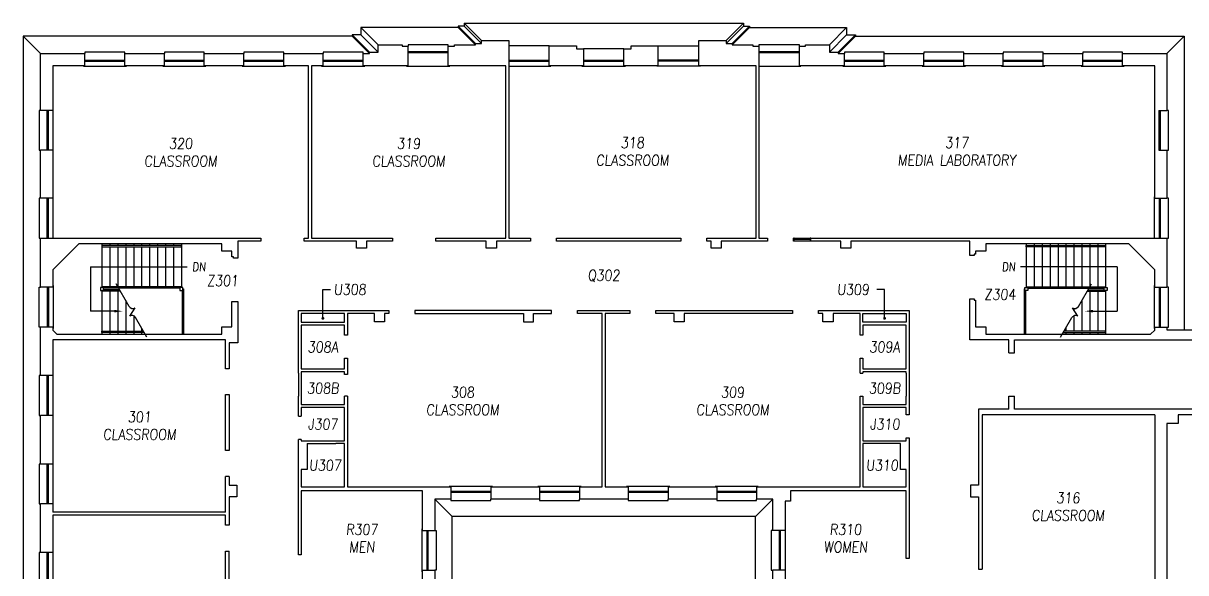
# Model space of a CAD drawing. Extents: x 1017 to 4085, y 665 to 3373.
# Drawn here: x 1017 to 2627, y 2611 to 3373 of the extents above; entities that cross this region are included whole.
import ezdxf
from ezdxf.enums import TextEntityAlignment as Align

# ---------------------------------------------------------------- set-up
doc = ezdxf.new("R2010")
doc.units = 0
doc.header["$MEASUREMENT"] = 0
for name, color, linetype in [('A-BELOW', 111, 'CONTINUOUS'), ('A-FS-ID', 6, 'CONTINUOUS'), ('A-FS-NM', 6, 'CONTINUOUS'), ('A-GLAZ', 191, 'CONTINUOUS'), ('A-STRS', 4, 'CONTINUOUS'), ('A-WL-EX', 171, 'CONTINUOUS')]:
    doc.layers.add(name, color=color, linetype=linetype)
doc.styles.get("Standard").update_dxf_attribs({"font": 'ROMANS', "width": 0.85, "oblique": 5, "height": 15})

msp = doc.modelspace()

# ---------------------------------------------------------------- linework, layer by layer
at = {"layer": 'A-BELOW'}
for p, q in [((1619.2, 3367.5), (1484.4, 3367.5)), ((1484.4, 3367.5), (1484.4, 3357.5)), ((1484.4, 3367.5), (1508.4, 3343.5)), ((1627.6, 3369.5), (1619.2, 3369.5)), ((1619.2, 3369.5), (1619.2, 3367.5)), ((1619.2, 3369.5), (1643.2, 3345.5)), ((1643.2, 3343.5), (1619.2, 3367.5)), ((1627.6, 3373.5), (2014.1, 3373.5)), ((1627.6, 3373.5), (1627.6, 3369.5)), ((1627.6, 3373.5), (1651.6, 3349.5)), ((1627.6, 3369.5), (1651.6, 3345.5)), ((2014.1, 3373.5), (1990.1, 3349.5)), ((2014.1, 3369.5), (1990.1, 3345.5)), ((2022.4, 3369.5), (1998.4, 3345.5)), ((1998.4, 3343.5), (2022.4, 3367.5)), ((2014.1, 3373.5), (2014.1, 3369.5)), ((2014.1, 3369.5), (2022.4, 3369.5)), ((2022.4, 3369.5), (2022.4, 3367.5)), ((2022.4, 3367.5), (2157.2, 3367.5)), ((2157.2, 3367.5), (2133.2, 3343.5)), ((2157.2, 3367.5), (2157.2, 3357.5)), ((1016.8, 3355.5), (1016.8, 1752.5)), ((1472.3, 3355.5), (1016.8, 3355.5)), ((1016.8, 3355.5), (1040.8, 3331.5)), ((1484.4, 3357.5), (1472.3, 3357.5)), ((1472.3, 3357.5), (1472.3, 3355.5)), ((1472.3, 3357.5), (1496.3, 3333.5)), ((1472.3, 3355.5), (1496.3, 3331.5)), ((1484.4, 3357.5), (1508.4, 3333.5)), ((2157.2, 3357.5), (2133.2, 3333.5)), ((2169.3, 3357.5), (2145.3, 3333.5)), ((2169.3, 3355.5), (2145.3, 3331.5)), ((2157.2, 3357.5), (2169.3, 3357.5)), ((2169.3, 3357.5), (2169.3, 3355.5)), ((2169.3, 3355.5), (2624.8, 3355.5)), ((2624.8, 3355.5), (2600.8, 3331.5)), ((2624.8, 3355.5), (2624.8, 2948.5)), ((1102.3, 3333.5), (1102.3, 3331.5)), ((1157.6, 3333.5), (1102.3, 3333.5)), ((1157.6, 3331.5), (1157.6, 3333.5)), ((1267.6, 3333.5), (1212.3, 3333.5)), ((1212.3, 3333.5), (1212.3, 3331.5)), ((1267.6, 3331.5), (1267.6, 3333.5)), ((1377.6, 3333.5), (1322.3, 3333.5)), ((1322.3, 3333.5), (1322.3, 3331.5)), ((1377.6, 3331.5), (1377.6, 3333.5)), ((1487.6, 3333.5), (1432.3, 3333.5)), ((1432.3, 3333.5), (1432.3, 3331.5)), ((1487.6, 3331.5), (1487.6, 3333.5)), ((1605.2, 3343.5), (1549.9, 3343.5)), ((1549.9, 3343.5), (1549.9, 3341.5)), ((1605.2, 3341.5), (1605.2, 3343.5)), ((1745.3, 3342), (1689.3, 3342)), ((1848.8, 3338), (1792.8, 3338)), ((1896.3, 3342), (1952.3, 3342)), ((2035.7, 3343.5), (2035.7, 3341.5)), ((2091.7, 3343.5), (2035.7, 3343.5)), ((2091.7, 3341.5), (2091.7, 3343.5)), ((2154.1, 3333.5), (2154.1, 3331.5)), ((2209.3, 3333.5), (2154.1, 3333.5)), ((2209.3, 3331.5), (2209.3, 3333.5)), ((2319.3, 3333.5), (2264.1, 3333.5)), ((2264.1, 3333.5), (2264.1, 3331.5)), ((2319.3, 3331.5), (2319.3, 3333.5)), ((2429.3, 3333.5), (2374.1, 3333.5)), ((2374.1, 3333.5), (2374.1, 3331.5)), ((2429.3, 3331.5), (2429.3, 3333.5)), ((2539.3, 3333.5), (2484.1, 3333.5)), ((2484.1, 3333.5), (2484.1, 3331.5)), ((2539.3, 3331.5), (2539.3, 3333.5)), ((1100.1, 3314), (1100.1, 3314.5)), ((1100.1, 3314), (1159.8, 3314)), ((1159.8, 3314), (1159.8, 3314.5)), ((1210.1, 3314), (1210.1, 3314.5)), ((1210.1, 3314), (1269.8, 3314)), ((1269.8, 3314), (1269.8, 3314.5)), ((1320.1, 3314), (1320.1, 3314.5)), ((1320.1, 3314), (1379.8, 3314)), ((1379.8, 3314), (1379.8, 3314.5)), ((1430.1, 3314), (1430.1, 3314.5)), ((1430.1, 3314), (1489.8, 3314)), ((1489.8, 3314), (1489.8, 3314.5)), ((1547.7, 3314), (1547.7, 3314.5)), ((1547.7, 3314), (1607.4, 3314)), ((1607.4, 3314), (1607.4, 3314.5)), ((1689.3, 3314), (1747.6, 3314)), ((1747.6, 3314), (1747.6, 3314.5)), ((1790.6, 3314), (1790.6, 3314.5)), ((1790.6, 3314), (1851.1, 3314)), ((1851.1, 3314), (1851.1, 3314.5)), ((1894.1, 3314), (1894.1, 3314.5)), ((1954.6, 3314), (1894.1, 3314)), ((1954.6, 3314), (1954.6, 3314.5)), ((2035.7, 3314), (2093.9, 3314)), ((2093.9, 3314), (2093.9, 3314.5)), ((2151.8, 3314), (2151.8, 3314.5)), ((2151.8, 3314), (2211.6, 3314)), ((2211.6, 3314), (2211.6, 3314.5)), ((2261.8, 3314), (2261.8, 3314.5)), ((2261.8, 3314), (2321.6, 3314)), ((2321.6, 3314), (2321.6, 3314.5)), ((2371.8, 3314), (2371.8, 3314.5)), ((2371.8, 3314), (2431.6, 3314)), ((2431.6, 3314), (2431.6, 3314.5)), ((2481.8, 3314), (2481.8, 3314.5)), ((2481.8, 3314), (2541.6, 3314)), ((2541.6, 3314), (2541.6, 3314.5)), ((1038.8, 3252.7), (1038.8, 3197.5)), ((1040.8, 3252.7), (1038.8, 3252.7)), ((1058.3, 3255), (1057.8, 3255)), ((1058.3, 3195.2), (1058.3, 3255)), ((2602.8, 3252.7), (2600.8, 3252.7)), ((2602.8, 3197.5), (2602.8, 3252.7)), ((1038.8, 3197.5), (1040.8, 3197.5)), ((1058.3, 3195.2), (1057.8, 3195.2)), ((2600.8, 3197.5), (2602.8, 3197.5)), ((1038.8, 3130.7), (1038.8, 3075.5)), ((1040.8, 3130.7), (1038.8, 3130.7)), ((1058.3, 3133), (1057.8, 3133)), ((1058.3, 3075.5), (1058.3, 3133)), ((2583.3, 3133), (2583.3, 3075.5)), ((2583.3, 3133), (2583.8, 3133)), ((2602.8, 3130.7), (2600.8, 3130.7)), ((2602.8, 3075.5), (2602.8, 3130.7)), ((1038.8, 3075.5), (1040.8, 3075.5)), ((2084.7, 3075.5), (2106.7, 3075.5)), ((2600.8, 3075.5), (2602.8, 3075.5)), ((2106.7, 3071.5), (2084.7, 3071.5)), ((1038.8, 2952.2), (1038.8, 3007.5)), ((1038.8, 3007.5), (1040.8, 3007.5)), ((1058.3, 3009.7), (1057.8, 3009.7)), ((1058.3, 3009.7), (1058.3, 2950)), ((2583.3, 3009.7), (2583.3, 2950)), ((2583.3, 3009.7), (2583.8, 3009.7)), ((2602.8, 3007.5), (2600.8, 3007.5)), ((2602.8, 2952.2), (2602.8, 3007.5)), ((1040.8, 2952.2), (1038.8, 2952.2)), ((1058.3, 2950), (1057.8, 2950)), ((2583.3, 2950), (2583.8, 2950)), ((2600.8, 2952.2), (2602.8, 2952.2)), ((1038.8, 2884.9), (1038.8, 2829.6)), ((1040.8, 2884.9), (1038.8, 2884.9)), ((1058.3, 2887.1), (1057.8, 2887.1)), ((1058.3, 2827.4), (1058.3, 2887.1)), ((1038.8, 2829.6), (1040.8, 2829.6)), ((1058.3, 2827.4), (1057.8, 2827.4)), ((1038.8, 2762.2), (1038.8, 2707)), ((1040.8, 2762.2), (1038.8, 2762.2)), ((1058.3, 2764.5), (1057.8, 2764.5)), ((1058.3, 2704.7), (1058.3, 2764.5)), ((1666.7, 2731.1), (1606.9, 2731.1)), ((1606.9, 2731.1), (1606.9, 2730.6)), ((1666.7, 2731.1), (1666.7, 2730.6)), ((1789.3, 2731.1), (1729.6, 2731.1)), ((1729.6, 2731.1), (1729.6, 2730.6)), ((1789.3, 2731.1), (1789.3, 2730.6)), ((1912.1, 2731.1), (1852.3, 2731.1)), ((1852.3, 2731.1), (1852.3, 2730.6)), ((1912.1, 2731.1), (1912.1, 2730.6)), ((2034.7, 2731.1), (1974.9, 2731.1)), ((1974.9, 2731.1), (1974.9, 2730.6)), ((2034.7, 2731.1), (2034.7, 2730.6)), ((1038.8, 2707), (1040.8, 2707)), ((1586.8, 2713.6), (1610.8, 2689.6)), ((1609.2, 2713.6), (1609.2, 2711.6)), ((1609.2, 2711.6), (1664.4, 2711.6)), ((1664.4, 2711.6), (1664.4, 2713.6)), ((1731.8, 2713.6), (1731.8, 2711.6)), ((1731.8, 2711.6), (1787.1, 2711.6)), ((1787.1, 2711.6), (1787.1, 2713.6)), ((1854.6, 2713.6), (1854.6, 2711.6)), ((1854.6, 2711.6), (1909.8, 2711.6)), ((1909.8, 2711.6), (1909.8, 2713.6)), ((1977.2, 2713.6), (1977.2, 2711.6)), ((1977.2, 2711.6), (2032.4, 2711.6)), ((2054.8, 2713.6), (2030.8, 2689.6)), ((2032.4, 2711.6), (2032.4, 2713.6)), ((1058.3, 2704.7), (1057.8, 2704.7)), ((1610.8, 1752.5), (1610.8, 2689.6)), ((2030.8, 2689.6), (1610.8, 2689.6)), ((2030.8, 1752.5), (2030.8, 2689.6)), ((1569.3, 2672.5), (1569.8, 2672.5)), ((1569.3, 2612.7), (1569.3, 2672.5)), ((1586.8, 2670.2), (1588.8, 2670.2)), ((1588.8, 2670.2), (1588.8, 2615)), ((2052.8, 2670.2), (2052.8, 2615)), ((2054.8, 2670.2), (2052.8, 2670.2)), ((2072.3, 2672.5), (2071.8, 2672.5)), ((2072.3, 2612.7), (2072.3, 2672.5)), ((1058.3, 2641.9), (1057.8, 2641.9)), ((1058.3, 2582.1), (1058.3, 2641.9)), ((1038.8, 2639.6), (1038.8, 2584.4)), ((1040.8, 2639.6), (1038.8, 2639.6)), ((1569.3, 2612.7), (1569.8, 2612.7)), ((1588.8, 2615), (1586.8, 2615)), ((2052.8, 2615), (2054.8, 2615)), ((2072.3, 2612.7), (2071.8, 2612.7))]:
    msp.add_line(p, q, dxfattribs=at)
at = {"layer": 'A-FS-ID'}
for p, q in [((1431.8, 3004.2), (1442.4, 3004.2)), ((1431.8, 2964.3), (1431.8, 3004.2)), ((2209.8, 3004.2), (2199.2, 3004.2)), ((2209.8, 2964.3), (2209.8, 3004.2))]:
    msp.add_line(p, q, dxfattribs=at)
at = {"layer": 'A-FS-ID', "const_width": 2}
for points in [[(1430.8, 2964.3, 1), (1432.8, 2964.3, 1)], [(2210.8, 2964.3, -1), (2208.8, 2964.3, -1)]]:
    msp.add_lwpolyline(points, format="xyb", close=True, dxfattribs=at)
at = {"layer": 'A-GLAZ'}
for p, q in [((1549.9, 3334.5), (1605.2, 3334.5)), ((1549.9, 3333), (1605.2, 3333)), ((1551.9, 3333), (1551.9, 3334.5)), ((1575.8, 3333.9), (1551.9, 3333.9)), ((1575.8, 3333.6), (1551.9, 3333.6)), ((1575.8, 3334.5), (1575.8, 3333)), ((1579.3, 3334.5), (1579.3, 3333)), ((1603.2, 3333.9), (1579.3, 3333.9)), ((1603.2, 3333.6), (1579.3, 3333.6)), ((1603.2, 3333), (1603.2, 3334.5)), ((2035.7, 3334.5), (2091.7, 3334.5)), ((2035.7, 3333), (2091.7, 3333)), ((2037.7, 3333), (2037.7, 3334.5)), ((2061.9, 3333.9), (2037.7, 3333.9)), ((2061.9, 3333.6), (2037.7, 3333.6)), ((2061.9, 3334.5), (2061.9, 3333)), ((2065.4, 3334.5), (2065.4, 3333)), ((2089.7, 3333.9), (2065.4, 3333.9)), ((2089.7, 3333.6), (2065.4, 3333.6)), ((2089.7, 3333), (2089.7, 3334.5)), ((1102.3, 3322.2), (1157.6, 3322.2)), ((1102.3, 3320.7), (1157.6, 3320.7)), ((1104.3, 3320.7), (1104.3, 3322.2)), ((1128.2, 3321.6), (1104.3, 3321.6)), ((1128.2, 3321.4), (1104.3, 3321.4)), ((1128.2, 3322.2), (1128.2, 3320.7)), ((1131.7, 3322.2), (1131.7, 3320.7)), ((1155.6, 3321.6), (1131.7, 3321.6)), ((1155.6, 3321.4), (1131.7, 3321.4)), ((1155.6, 3320.7), (1155.6, 3322.2)), ((1212.3, 3322.2), (1267.6, 3322.2)), ((1212.3, 3320.7), (1267.6, 3320.7)), ((1214.3, 3320.7), (1214.3, 3322.2)), ((1238.2, 3321.6), (1214.3, 3321.6)), ((1238.2, 3321.4), (1214.3, 3321.4)), ((1238.2, 3322.2), (1238.2, 3320.7)), ((1241.7, 3322.2), (1241.7, 3320.7)), ((1265.6, 3321.6), (1241.7, 3321.6)), ((1265.6, 3321.4), (1241.7, 3321.4)), ((1265.6, 3320.7), (1265.6, 3322.2)), ((1322.3, 3322.2), (1377.6, 3322.2)), ((1322.3, 3320.7), (1377.6, 3320.7)), ((1324.3, 3320.7), (1324.3, 3322.2)), ((1348.2, 3321.6), (1324.3, 3321.6)), ((1348.2, 3321.4), (1324.3, 3321.4)), ((1348.2, 3322.2), (1348.2, 3320.7)), ((1351.7, 3322.2), (1351.7, 3320.7)), ((1375.6, 3321.6), (1351.7, 3321.6)), ((1375.6, 3321.4), (1351.7, 3321.4)), ((1375.6, 3320.7), (1375.6, 3322.2)), ((1432.3, 3322.2), (1487.6, 3322.2)), ((1432.3, 3320.7), (1487.6, 3320.7)), ((1434.3, 3320.7), (1434.3, 3322.2)), ((1458.2, 3321.6), (1434.3, 3321.6)), ((1458.2, 3321.4), (1434.3, 3321.4)), ((1458.2, 3322.2), (1458.2, 3320.7)), ((1461.7, 3322.2), (1461.7, 3320.7)), ((1485.6, 3321.6), (1461.7, 3321.6)), ((1485.6, 3321.4), (1461.7, 3321.4)), ((1485.6, 3320.7), (1485.6, 3322.2)), ((1689.3, 3322.2), (1745.3, 3322.2)), ((1689.3, 3320.7), (1745.3, 3320.7)), ((1691.3, 3320.7), (1691.3, 3322.2)), ((1715.2, 3321.6), (1691.3, 3321.6)), ((1715.2, 3321.4), (1691.3, 3321.4)), ((1715.2, 3322.2), (1715.2, 3320.7)), ((1718.7, 3322.2), (1718.7, 3320.7)), ((1743.3, 3321.6), (1718.7, 3321.6)), ((1743.3, 3321.4), (1718.7, 3321.4)), ((1743.3, 3320.7), (1743.3, 3322.2)), ((1792.8, 3322.2), (1848.8, 3322.2)), ((1792.8, 3320.7), (1848.8, 3320.7)), ((1794.8, 3320.7), (1794.8, 3322.2)), ((1818.7, 3321.6), (1794.8, 3321.6)), ((1818.7, 3321.4), (1794.8, 3321.4)), ((1818.7, 3322.2), (1818.7, 3320.7)), ((1822.2, 3322.2), (1822.2, 3320.7)), ((1846.8, 3321.6), (1822.2, 3321.6)), ((1846.8, 3321.4), (1822.2, 3321.4)), ((1846.8, 3320.7), (1846.8, 3322.2)), ((1952.3, 3322.2), (1896.3, 3322.2)), ((1952.3, 3320.7), (1896.3, 3320.7)), ((1898.3, 3320.7), (1898.3, 3322.2)), ((1898.3, 3321.6), (1922.9, 3321.6)), ((1898.3, 3321.4), (1922.9, 3321.4)), ((1922.9, 3322.2), (1922.9, 3320.7)), ((1926.4, 3322.2), (1926.4, 3320.7)), ((1926.4, 3321.6), (1950.3, 3321.6)), ((1926.4, 3321.4), (1950.3, 3321.4)), ((1950.3, 3320.7), (1950.3, 3322.2)), ((2154.1, 3322.2), (2209.3, 3322.2)), ((2154.1, 3320.7), (2209.3, 3320.7)), ((2156.1, 3320.7), (2156.1, 3322.2)), ((2179.9, 3321.6), (2156.1, 3321.6)), ((2179.9, 3321.4), (2156.1, 3321.4)), ((2179.9, 3322.2), (2179.9, 3320.7)), ((2183.4, 3322.2), (2183.4, 3320.7)), ((2207.3, 3321.6), (2183.4, 3321.6)), ((2207.3, 3321.4), (2183.4, 3321.4)), ((2207.3, 3320.7), (2207.3, 3322.2)), ((2264.1, 3322.2), (2319.3, 3322.2)), ((2264.1, 3320.7), (2319.3, 3320.7)), ((2266.1, 3320.7), (2266.1, 3322.2)), ((2289.9, 3321.6), (2266.1, 3321.6)), ((2289.9, 3321.4), (2266.1, 3321.4)), ((2289.9, 3322.2), (2289.9, 3320.7)), ((2293.4, 3322.2), (2293.4, 3320.7)), ((2317.3, 3321.6), (2293.4, 3321.6)), ((2317.3, 3321.4), (2293.4, 3321.4)), ((2317.3, 3320.7), (2317.3, 3322.2)), ((2374.1, 3322.2), (2429.3, 3322.2)), ((2374.1, 3320.7), (2429.3, 3320.7)), ((2376.1, 3320.7), (2376.1, 3322.2)), ((2399.9, 3321.6), (2376.1, 3321.6)), ((2399.9, 3321.4), (2376.1, 3321.4)), ((2399.9, 3322.2), (2399.9, 3320.7)), ((2403.4, 3322.2), (2403.4, 3320.7)), ((2427.3, 3321.6), (2403.4, 3321.6)), ((2427.3, 3321.4), (2403.4, 3321.4)), ((2427.3, 3320.7), (2427.3, 3322.2)), ((2484.1, 3322.2), (2539.3, 3322.2)), ((2484.1, 3320.7), (2539.3, 3320.7)), ((2486.1, 3320.7), (2486.1, 3322.2)), ((2509.9, 3321.6), (2486.1, 3321.6)), ((2509.9, 3321.4), (2486.1, 3321.4)), ((2509.9, 3322.2), (2509.9, 3320.7)), ((2513.4, 3322.2), (2513.4, 3320.7)), ((2537.3, 3321.6), (2513.4, 3321.6)), ((2537.3, 3321.4), (2513.4, 3321.4)), ((2537.3, 3320.7), (2537.3, 3322.2)), ((1050.1, 3197.5), (1050.1, 3252.7)), ((1051.6, 3197.5), (1051.6, 3252.7)), ((2590.1, 3252.7), (2590.1, 3197.5)), ((2591.6, 3252.7), (2591.6, 3197.5)), ((1051.6, 3250.7), (1050.1, 3250.7)), ((1050.7, 3250.7), (1050.7, 3226.9)), ((1050.9, 3250.7), (1050.9, 3226.9)), ((2590.1, 3250.7), (2591.6, 3250.7)), ((2590.7, 3226.9), (2590.7, 3250.7)), ((2590.9, 3226.9), (2590.9, 3250.7)), ((1050.1, 3226.9), (1051.6, 3226.9)), ((1050.1, 3223.4), (1051.6, 3223.4)), ((1050.7, 3223.4), (1050.7, 3199.5)), ((1050.9, 3223.4), (1050.9, 3199.5)), ((2591.6, 3226.9), (2590.1, 3226.9)), ((2591.6, 3223.4), (2590.1, 3223.4)), ((2590.7, 3199.5), (2590.7, 3223.4)), ((2590.9, 3199.5), (2590.9, 3223.4)), ((1051.6, 3199.5), (1050.1, 3199.5)), ((2590.1, 3199.5), (2591.6, 3199.5)), ((1050.1, 3075.5), (1050.1, 3130.7)), ((1051.6, 3128.7), (1050.1, 3128.7)), ((1050.7, 3128.7), (1050.7, 3104.9)), ((1050.9, 3128.7), (1050.9, 3104.9)), ((1051.6, 3075.5), (1051.6, 3130.7)), ((2590.1, 3130.7), (2590.1, 3075.5)), ((2590.1, 3128.7), (2591.6, 3128.7)), ((2590.7, 3104.9), (2590.7, 3128.7)), ((2590.9, 3104.9), (2590.9, 3128.7)), ((2591.6, 3130.7), (2591.6, 3075.5)), ((1050.1, 3104.9), (1051.6, 3104.9)), ((1050.1, 3101.4), (1051.6, 3101.4)), ((1050.7, 3101.4), (1050.7, 3077.5)), ((1050.9, 3101.4), (1050.9, 3077.5)), ((2591.6, 3104.9), (2590.1, 3104.9)), ((2591.6, 3101.4), (2590.1, 3101.4)), ((2590.7, 3077.5), (2590.7, 3101.4)), ((2590.9, 3077.5), (2590.9, 3101.4)), ((1051.6, 3077.5), (1050.1, 3077.5)), ((2083.7, 3071.5), (2083.7, 3075.5)), ((2084.7, 3075.5), (2083.7, 3075.5)), ((2084.7, 3071.5), (2084.7, 3075.5)), ((2106.7, 3075.5), (2106.7, 3071.5)), ((2107.7, 3075.5), (2106.7, 3075.5)), ((2590.1, 3077.5), (2591.6, 3077.5)), ((2084.7, 3071.5), (2083.7, 3071.5)), ((2106.7, 3073.6), (2084.7, 3073.6)), ((2106.7, 3073.4), (2084.7, 3073.4)), ((2107.7, 3071.5), (2106.7, 3071.5)), ((1050.1, 3007.5), (1050.1, 2952.2)), ((1051.6, 3005.5), (1050.1, 3005.5)), ((1050.7, 2981.6), (1050.7, 3005.5)), ((1050.9, 2981.6), (1050.9, 3005.5)), ((1051.6, 3007.5), (1051.6, 2952.2)), ((2590.1, 3007.5), (2590.1, 2952.2)), ((2590.1, 3005.5), (2591.6, 3005.5)), ((2590.7, 2981.6), (2590.7, 3005.5)), ((2590.9, 2981.6), (2590.9, 3005.5)), ((2591.6, 3007.5), (2591.6, 2952.2)), ((1050.1, 2981.6), (1051.6, 2981.6)), ((2591.6, 2981.6), (2590.1, 2981.6)), ((1050.1, 2978.1), (1051.6, 2978.1)), ((1050.7, 2954.2), (1050.7, 2978.1)), ((1050.9, 2954.2), (1050.9, 2978.1)), ((2591.6, 2978.1), (2590.1, 2978.1)), ((2590.7, 2954.2), (2590.7, 2978.1)), ((2590.9, 2954.2), (2590.9, 2978.1)), ((1051.6, 2954.2), (1050.1, 2954.2)), ((2590.1, 2954.2), (2591.6, 2954.2)), ((1050.1, 2829.6), (1050.1, 2884.9)), ((1051.6, 2882.9), (1050.1, 2882.9)), ((1050.7, 2882.9), (1050.7, 2859)), ((1050.9, 2882.9), (1050.9, 2859)), ((1051.6, 2829.6), (1051.6, 2884.9)), ((1050.1, 2859), (1051.6, 2859)), ((1050.1, 2855.5), (1051.6, 2855.5)), ((1050.7, 2855.5), (1050.7, 2831.6)), ((1050.9, 2855.5), (1050.9, 2831.6)), ((1051.6, 2831.6), (1050.1, 2831.6)), ((1050.1, 2707), (1050.1, 2762.2)), ((1051.6, 2760.2), (1050.1, 2760.2)), ((1050.7, 2760.2), (1050.7, 2736.4)), ((1050.9, 2760.2), (1050.9, 2736.4)), ((1051.6, 2707), (1051.6, 2762.2)), ((1050.1, 2736.4), (1051.6, 2736.4)), ((1050.1, 2732.9), (1051.6, 2732.9)), ((1050.7, 2732.9), (1050.7, 2709)), ((1050.9, 2732.9), (1050.9, 2709)), ((1664.4, 2724.4), (1609.2, 2724.4)), ((1664.4, 2722.9), (1609.2, 2722.9)), ((1611.2, 2724.4), (1611.2, 2722.9)), ((1611.2, 2723.7), (1635.1, 2723.7)), ((1611.2, 2723.5), (1635.1, 2723.5)), ((1635.1, 2722.9), (1635.1, 2724.4)), ((1638.6, 2722.9), (1638.6, 2724.4)), ((1638.6, 2723.7), (1662.4, 2723.7)), ((1638.6, 2723.5), (1662.4, 2723.5)), ((1662.4, 2724.4), (1662.4, 2722.9)), ((1787.1, 2724.4), (1731.8, 2724.4)), ((1787.1, 2722.9), (1731.8, 2722.9)), ((1733.8, 2724.4), (1733.8, 2722.9)), ((1733.8, 2723.7), (1757.7, 2723.7)), ((1733.8, 2723.5), (1757.7, 2723.5)), ((1757.7, 2722.9), (1757.7, 2724.4)), ((1761.2, 2722.9), (1761.2, 2724.4)), ((1761.2, 2723.7), (1785.1, 2723.7)), ((1761.2, 2723.5), (1785.1, 2723.5)), ((1785.1, 2724.4), (1785.1, 2722.9)), ((1909.8, 2724.4), (1854.6, 2724.4)), ((1909.8, 2722.9), (1854.6, 2722.9)), ((1856.6, 2724.4), (1856.6, 2722.9)), ((1856.6, 2723.7), (1880.4, 2723.7)), ((1856.6, 2723.5), (1880.4, 2723.5)), ((1880.4, 2722.9), (1880.4, 2724.4)), ((1883.9, 2722.9), (1883.9, 2724.4)), ((1883.9, 2723.7), (1907.8, 2723.7)), ((1883.9, 2723.5), (1907.8, 2723.5)), ((1907.8, 2724.4), (1907.8, 2722.9)), ((2032.4, 2724.4), (1977.2, 2724.4)), ((2032.4, 2722.9), (1977.2, 2722.9)), ((1979.2, 2724.4), (1979.2, 2722.9)), ((1979.2, 2723.7), (2003.1, 2723.7)), ((1979.2, 2723.5), (2003.1, 2723.5)), ((2003.1, 2722.9), (2003.1, 2724.4)), ((2006.6, 2722.9), (2006.6, 2724.4)), ((2006.6, 2723.7), (2030.4, 2723.7)), ((2006.6, 2723.5), (2030.4, 2723.5)), ((2030.4, 2724.4), (2030.4, 2722.9)), ((1051.6, 2709), (1050.1, 2709)), ((1576.1, 2615), (1576.1, 2670.2)), ((1576.1, 2668.2), (1577.6, 2668.2)), ((1576.7, 2668.2), (1576.7, 2644.4)), ((1576.9, 2668.2), (1576.9, 2644.4)), ((1577.6, 2615), (1577.6, 2670.2)), ((2064.1, 2615), (2064.1, 2670.2)), ((2065.6, 2668.2), (2064.1, 2668.2)), ((2064.7, 2668.2), (2064.7, 2644.4)), ((2064.9, 2668.2), (2064.9, 2644.4)), ((2065.6, 2615), (2065.6, 2670.2)), ((1577.6, 2644.4), (1576.1, 2644.4)), ((1577.6, 2640.9), (1576.1, 2640.9)), ((1576.7, 2640.9), (1576.7, 2617)), ((1576.9, 2640.9), (1576.9, 2617)), ((2064.1, 2644.4), (2065.6, 2644.4)), ((2064.1, 2640.9), (2065.6, 2640.9)), ((2064.7, 2640.9), (2064.7, 2617)), ((2064.9, 2640.9), (2064.9, 2617)), ((1050.1, 2584.4), (1050.1, 2639.6)), ((1051.6, 2637.6), (1050.1, 2637.6)), ((1050.7, 2637.6), (1050.7, 2613.7)), ((1050.9, 2637.6), (1050.9, 2613.7)), ((1051.6, 2584.4), (1051.6, 2639.6)), ((1050.1, 2613.7), (1051.6, 2613.7)), ((1576.1, 2617), (1577.6, 2617)), ((2065.6, 2617), (2064.1, 2617))]:
    msp.add_line(p, q, dxfattribs=at)
at = {"layer": 'A-STRS'}
for p, q in [((1125.8, 3067.5), (1125.8, 3008)), ((1235.8, 3065.5), (1125.8, 3065.5)), ((1125.8, 3065.5), (1125.8, 3063.5)), ((1125.8, 3063.5), (1235.8, 3063.5)), ((1136.8, 3067.5), (1136.8, 3065.5)), ((1136.8, 3063.5), (1136.8, 3008)), ((1147.8, 3067.5), (1147.8, 3065.5)), ((1147.8, 3063.5), (1147.8, 3008)), ((1158.8, 3067.5), (1158.8, 3065.5)), ((1158.8, 3063.5), (1158.8, 3008)), ((1169.8, 3067.5), (1169.8, 3065.5)), ((1169.8, 3063.5), (1169.8, 3008)), ((1180.8, 3067.5), (1180.8, 3065.5)), ((1180.8, 3063.5), (1180.8, 3008)), ((1191.8, 3067.5), (1191.8, 3065.5)), ((1191.8, 3063.5), (1191.8, 3008)), ((1202.8, 3067.5), (1202.8, 3065.5)), ((1202.8, 3063.5), (1202.8, 3008)), ((1213.8, 3067.5), (1213.8, 3065.5)), ((1213.8, 3063.5), (1213.8, 3008)), ((1224.8, 3067.5), (1224.8, 3065.5)), ((1224.8, 3063.5), (1224.8, 3008)), ((1235.8, 3067.5), (1235.8, 3008)), ((1235.8, 3063.5), (1235.8, 3065.5)), ((2405.9, 3067.5), (2405.9, 3008)), ((2405.9, 3065.5), (2515.9, 3065.5)), ((2405.9, 3063.5), (2405.9, 3065.5)), ((2515.9, 3063.5), (2405.9, 3063.5)), ((2416.9, 3067.5), (2416.9, 3065.5)), ((2416.9, 3063.5), (2416.9, 3008)), ((2427.9, 3067.5), (2427.9, 3065.5)), ((2427.9, 3063.5), (2427.9, 3008)), ((2438.9, 3067.5), (2438.9, 3065.5)), ((2438.9, 3063.5), (2438.9, 3008)), ((2449.9, 3067.5), (2449.9, 3065.5)), ((2449.9, 3063.5), (2449.9, 3008)), ((2460.9, 3067.5), (2460.9, 3065.5)), ((2460.9, 3063.5), (2460.9, 3008)), ((2471.9, 3067.5), (2471.9, 3065.5)), ((2471.9, 3063.5), (2471.9, 3008)), ((2482.9, 3067.5), (2482.9, 3065.5)), ((2482.9, 3063.5), (2482.9, 3008)), ((2493.9, 3067.5), (2493.9, 3065.5)), ((2493.9, 3063.5), (2493.9, 3008)), ((2504.9, 3067.5), (2504.9, 3065.5)), ((2504.9, 3063.5), (2504.9, 3008)), ((2515.9, 3067.5), (2515.9, 3008)), ((2515.9, 3065.5), (2515.9, 3063.5)), ((1109.8, 3035.7), (1109.8, 2974.2)), ((1109.8, 3035.7), (1243.8, 3035.7)), ((2531.9, 3035.7), (2397.9, 3035.7)), ((2531.9, 3035.7), (2531.9, 2974.2)), ((1163.4, 2980.9), (1145.4, 3012.1)), ((2478.2, 2980.9), (2496.2, 3012.1)), ((1123.8, 3007), (1123.8, 3003)), ((1127.8, 3007), (1123.8, 3007)), ((1123.8, 3003), (1127.8, 3003)), ((1235.8, 3008), (1125.8, 3008)), ((1125.8, 3008), (1125.8, 3007)), ((1125.8, 3002), (1125.8, 3003)), ((1125.8, 3002), (1125.8, 2942.5)), ((1151.2, 3002), (1125.8, 3002)), ((1127.8, 3003), (1127.8, 3007)), ((1233.8, 3006), (1127.8, 3006)), ((1150.1, 3004), (1127.8, 3004)), ((1136.8, 3002), (1136.8, 2946.5)), ((1147.8, 3002), (1147.8, 2946.5)), ((1233.8, 3007), (1233.8, 3003)), ((1237.8, 3007), (1233.8, 3007)), ((1233.8, 3003), (1237.8, 3003)), ((1235.8, 3008), (1235.8, 3007)), ((1236.8, 3003), (1236.8, 2942.5)), ((1237.8, 3003), (1237.8, 3007)), ((1237.8, 3005), (1238.8, 3005)), ((1238.8, 3005), (1238.8, 2942.5)), ((2402.9, 3005), (2402.9, 2942.5)), ((2403.9, 3005), (2402.9, 3005)), ((2403.9, 3003), (2403.9, 3007)), ((2403.9, 3007), (2407.9, 3007)), ((2407.9, 3003), (2403.9, 3003)), ((2404.9, 3003), (2404.9, 2942.5)), ((2405.9, 3008), (2515.9, 3008)), ((2405.9, 3008), (2405.9, 3007)), ((2407.9, 3007), (2407.9, 3003)), ((2407.9, 3006), (2513.9, 3006)), ((2490.4, 3002), (2515.9, 3002)), ((2491.6, 3004), (2513.9, 3004)), ((2493.9, 3002), (2493.9, 2946.5)), ((2504.9, 3002), (2504.9, 2946.5)), ((2513.9, 3003), (2513.9, 3007)), ((2513.9, 3007), (2517.9, 3007)), ((2517.9, 3003), (2513.9, 3003)), ((2515.9, 3008), (2515.9, 3007)), ((2515.9, 3002), (2515.9, 3003)), ((2515.9, 3002), (2515.9, 2942.5)), ((2517.9, 3007), (2517.9, 3003)), ((1158.8, 2988.9), (1158.8, 2946.5)), ((1164.2, 2967.5), (1171.6, 2978.7)), ((2477.4, 2967.5), (2470, 2978.7)), ((2482.9, 2988.9), (2482.9, 2946.5)), ((1143.1, 2974.2), (1109.8, 2974.2)), ((1169.8, 2978.1), (1169.8, 2976)), ((1169.8, 2967.8), (1169.8, 2946.5)), ((1188.1, 2938.1), (1172.4, 2965.3)), ((2453.5, 2938.1), (2469.2, 2965.3)), ((2471.9, 2978.1), (2471.9, 2976)), ((2471.9, 2967.8), (2471.9, 2946.5)), ((2498.5, 2974.2), (2531.9, 2974.2)), ((1125.8, 2946.5), (1183.3, 2946.5)), ((1125.8, 2944.5), (1125.8, 2946.5)), ((1180.8, 2950.8), (1180.8, 2946.5)), ((2515.9, 2946.5), (2458.4, 2946.5)), ((2460.9, 2950.8), (2460.9, 2946.5)), ((2515.9, 2944.5), (2515.9, 2946.5)), ((1184.4, 2944.5), (1125.8, 2944.5)), ((1136.8, 2944.5), (1136.8, 2942.5)), ((1147.8, 2944.5), (1147.8, 2942.5)), ((1158.8, 2944.5), (1158.8, 2942.5)), ((1169.8, 2944.5), (1169.8, 2942.5)), ((1180.8, 2944.5), (1180.8, 2942.5)), ((2457.2, 2944.5), (2515.9, 2944.5)), ((2460.9, 2944.5), (2460.9, 2942.5)), ((2471.9, 2944.5), (2471.9, 2942.5)), ((2482.9, 2944.5), (2482.9, 2942.5)), ((2493.9, 2944.5), (2493.9, 2942.5)), ((2504.9, 2944.5), (2504.9, 2942.5))]:
    msp.add_line(p, q, dxfattribs=at)
for centre, start, end in [((1168.6, 2983.9), 210, 300), ((2473, 2983.9), 240, 330), ((1167.2, 2962.3), 30, 120), ((2474.4, 2962.3), 60, 150)]:
    msp.add_arc(centre, 6, start, end, dxfattribs=at)
for points in [[(1143.1, 2972.4), (1143.1, 2976.1), (1154.4, 2974.2)], [(2498.5, 2972.4), (2498.5, 2976.1), (2487.2, 2974.2)]]:
    msp.add_solid(points, dxfattribs=at)
at = {"layer": 'A-WL-EX'}
for p, q in [((1651.6, 3345.5), (1651.6, 3349.5)), ((1651.6, 3349.5), (1689.3, 3349.5)), ((1689.3, 3349.5), (1689.3, 3075.5)), ((1952.3, 3349.5), (1990.1, 3349.5)), ((1952.3, 3314.5), (1952.3, 3349.5)), ((1990.1, 3349.5), (1990.1, 3345.5)), ((1496.3, 3331.5), (1496.3, 3333.5)), ((1496.3, 3333.5), (1508.4, 3333.5)), ((1508.4, 3333.5), (1508.4, 3343.5)), ((1508.4, 3343.5), (1541.6, 3343.5)), ((1541.6, 3343.5), (1541.6, 3341.5)), ((1541.6, 3341.5), (1549.9, 3341.5)), ((1549.9, 3314.5), (1549.9, 3341.5)), ((1605.2, 3341.5), (1614.3, 3341.5)), ((1605.2, 3314.5), (1605.2, 3341.5)), ((1614.3, 3341.5), (1614.3, 3343.5)), ((1614.3, 3343.5), (1643.2, 3343.5)), ((1643.2, 3343.5), (1643.2, 3345.5)), ((1643.2, 3345.5), (1651.6, 3345.5)), ((1745.3, 3342), (1783.1, 3342)), ((1745.3, 3314.5), (1745.3, 3342)), ((1783.1, 3342), (1783.1, 3338)), ((1783.1, 3338), (1792.8, 3338)), ((1792.8, 3338), (1792.8, 3314.5)), ((1848.8, 3338), (1858.6, 3338)), ((1848.8, 3314.5), (1848.8, 3338)), ((1858.6, 3338), (1858.6, 3342)), ((1858.6, 3342), (1896.3, 3342)), ((1896.3, 3314.5), (1896.3, 3342)), ((1990.1, 3345.5), (1998.4, 3345.5)), ((1998.4, 3345.5), (1998.4, 3343.5)), ((1998.4, 3343.5), (2027.3, 3343.5)), ((2027.3, 3343.5), (2027.3, 3341.5)), ((2027.3, 3341.5), (2035.7, 3341.5)), ((2035.7, 3341.5), (2035.7, 3075.5)), ((2091.7, 3341.5), (2100.1, 3341.5)), ((2091.7, 3314.5), (2091.7, 3341.5)), ((2100.1, 3341.5), (2100.1, 3343.5)), ((2100.1, 3343.5), (2133.2, 3343.5)), ((2133.2, 3343.5), (2133.2, 3333.5)), ((2133.2, 3333.5), (2145.3, 3333.5)), ((2145.3, 3333.5), (2145.3, 3331.5)), ((1040.8, 3252.7), (1040.8, 3331.5)), ((1040.8, 3331.5), (1102.3, 3331.5)), ((1102.3, 3314.5), (1102.3, 3331.5)), ((1157.6, 3331.5), (1212.3, 3331.5)), ((1157.6, 3314.5), (1157.6, 3331.5)), ((1212.3, 3314.5), (1212.3, 3331.5)), ((1267.6, 3331.5), (1322.3, 3331.5)), ((1267.6, 3314.5), (1267.6, 3331.5)), ((1322.3, 3314.5), (1322.3, 3331.5)), ((1377.6, 3331.5), (1432.3, 3331.5)), ((1377.6, 3314.5), (1377.6, 3331.5)), ((1432.3, 3314.5), (1432.3, 3331.5)), ((1487.6, 3331.5), (1496.3, 3331.5)), ((1487.6, 3314.5), (1487.6, 3331.5)), ((2145.3, 3331.5), (2154.1, 3331.5)), ((2154.1, 3314.5), (2154.1, 3331.5)), ((2209.3, 3331.5), (2264.1, 3331.5)), ((2209.3, 3314.5), (2209.3, 3331.5)), ((2264.1, 3314.5), (2264.1, 3331.5)), ((2319.3, 3331.5), (2374.1, 3331.5)), ((2319.3, 3314.5), (2319.3, 3331.5)), ((2374.1, 3314.5), (2374.1, 3331.5)), ((2429.3, 3331.5), (2484.1, 3331.5)), ((2429.3, 3314.5), (2429.3, 3331.5)), ((2484.1, 3314.5), (2484.1, 3331.5)), ((2539.3, 3331.5), (2600.8, 3331.5)), ((2539.3, 3314.5), (2539.3, 3331.5)), ((2600.8, 3331.5), (2600.8, 3252.7)), ((1057.8, 3314.5), (1057.8, 3252.7)), ((1102.3, 3314.5), (1057.8, 3314.5)), ((1212.3, 3314.5), (1157.6, 3314.5)), ((1322.3, 3314.5), (1267.6, 3314.5)), ((1411.8, 3314.5), (1377.6, 3314.5)), ((1411.8, 3075.5), (1411.8, 3314.5)), ((1432.3, 3314.5), (1415.8, 3314.5)), ((1415.8, 3314.5), (1415.8, 3075.5)), ((1549.9, 3314.5), (1487.6, 3314.5)), ((1685.3, 3314.5), (1605.2, 3314.5)), ((1685.3, 3075.5), (1685.3, 3314.5)), ((1792.8, 3314.5), (1745.3, 3314.5)), ((1896.3, 3314.5), (1848.8, 3314.5)), ((2031.7, 3314.5), (1952.3, 3314.5)), ((2031.7, 3075.5), (2031.7, 3314.5)), ((2154.1, 3314.5), (2091.7, 3314.5)), ((2264.1, 3314.5), (2209.3, 3314.5)), ((2374.1, 3314.5), (2319.3, 3314.5)), ((2484.1, 3314.5), (2429.3, 3314.5)), ((2583.8, 3314.5), (2539.3, 3314.5)), ((2583.8, 3130.7), (2583.8, 3314.5)), ((1057.8, 3252.7), (1040.8, 3252.7)), ((2589.6, 3252.7), (2600.8, 3252.7)), ((2589.6, 3252.7), (2589.6, 3197.5)), ((1057.8, 3197.5), (1040.8, 3197.5)), ((1040.8, 3130.7), (1040.8, 3197.5)), ((1057.8, 3197.5), (1057.8, 3130.7)), ((2589.6, 3197.5), (2600.8, 3197.5)), ((2600.8, 3197.5), (2600.8, 3130.7)), ((1057.8, 3130.7), (1040.8, 3130.7)), ((2583.8, 3130.7), (2600.8, 3130.7)), ((1040.8, 3007.5), (1040.8, 3075.5)), ((1040.8, 3075.5), (1345.8, 3075.5)), ((1345.8, 3075.5), (1345.8, 3071.5)), ((1405.8, 3071.5), (1405.8, 3075.5)), ((1405.8, 3075.5), (1411.8, 3075.5)), ((1415.8, 3075.5), (1528.4, 3075.5)), ((1528.4, 3075.5), (1528.4, 3071.5)), ((1588.4, 3071.5), (1588.4, 3075.5)), ((1588.4, 3075.5), (1685.3, 3075.5)), ((1689.3, 3075.5), (1719.3, 3075.5)), ((1719.3, 3075.5), (1719.3, 3071.5)), ((1755.3, 3071.5), (1755.3, 3075.5)), ((1755.3, 3075.5), (1927.6, 3075.5)), ((1927.6, 3075.5), (1927.6, 3071.5)), ((1963.6, 3071.5), (1963.6, 3075.5)), ((1963.6, 3075.5), (2031.7, 3075.5)), ((2035.7, 3075.5), (2047.7, 3075.5)), ((2047.7, 3075.5), (2047.7, 3071.5)), ((2107.7, 3071.5), (2107.7, 3075.5)), ((2107.7, 3075.5), (2600.8, 3075.5)), ((2600.8, 3075.5), (2600.8, 3007.5)), ((1093.8, 3067.5), (1057.8, 3031.5)), ((1291.8, 3067.5), (1093.8, 3067.5)), ((1291.8, 3057.5), (1291.8, 3067.5)), ((1345.8, 3071.5), (1313.8, 3071.5)), ((1313.8, 3071.5), (1313.8, 3047.7)), ((1478.4, 3071.5), (1405.8, 3071.5)), ((1478.4, 3061.5), (1478.4, 3071.5)), ((1492.4, 3061.5), (1478.4, 3061.5)), ((1528.4, 3071.5), (1492.4, 3071.5)), ((1492.4, 3071.5), (1492.4, 3061.5)), ((1658.1, 3071.5), (1588.4, 3071.5)), ((1658.1, 3061.5), (1658.1, 3071.5)), ((1672.1, 3061.5), (1658.1, 3061.5)), ((1672.1, 3071.5), (1672.1, 3061.5)), ((1719.3, 3071.5), (1672.1, 3071.5)), ((1927.6, 3071.5), (1755.3, 3071.5)), ((1969.6, 3071.5), (1963.6, 3071.5)), ((1969.6, 3061.5), (1969.6, 3071.5)), ((1983.6, 3061.5), (1969.6, 3061.5)), ((1983.6, 3071.5), (1983.6, 3061.5)), ((2047.7, 3071.5), (1983.6, 3071.5)), ((2149.2, 3071.5), (2107.7, 3071.5)), ((2149.2, 3061.5), (2149.2, 3071.5)), ((2163.2, 3061.5), (2149.2, 3061.5)), ((2163.2, 3071.5), (2163.2, 3061.5)), ((2327.8, 3071.5), (2163.2, 3071.5)), ((2327.8, 3051.5), (2327.8, 3071.5)), ((2349.8, 3067.5), (2349.8, 3057.5)), ((2547.8, 3067.5), (2349.8, 3067.5)), ((2583.8, 3031.5), (2547.8, 3067.5)), ((1305.8, 3057.5), (1291.8, 3057.5)), ((1305.8, 3049.5), (1305.8, 3057.5)), ((1307.8, 3049.5), (1305.8, 3049.5)), ((1307.8, 3047.7), (1307.8, 3049.5)), ((1313.8, 3047.7), (1307.8, 3047.7)), ((2333.8, 3051.5), (2327.8, 3051.5)), ((2335.8, 3053.5), (2333.8, 3053.5)), ((2333.8, 3053.5), (2333.8, 3051.5)), ((2335.8, 3057.5), (2335.8, 3053.5)), ((2349.8, 3057.5), (2335.8, 3057.5)), ((1057.8, 3031.5), (1057.8, 3007.5)), ((2583.8, 3007.5), (2583.8, 3031.5)), ((1057.8, 3007.5), (1040.8, 3007.5)), ((2583.8, 3007.5), (2600.8, 3007.5)), ((1305.8, 2952.5), (1305.8, 2987.7)), ((1305.8, 2987.7), (1313.8, 2987.7)), ((1313.8, 2987.7), (1313.8, 2930.5)), ((2327.8, 2934.5), (2327.8, 2991.5)), ((2327.8, 2991.5), (2333.8, 2991.5)), ((2333.8, 2991.5), (2333.8, 2989.5)), ((2333.8, 2989.5), (2335.8, 2989.5)), ((2335.8, 2989.5), (2335.8, 2952.5)), ((1397.8, 2888.2), (1397.8, 2975)), ((1397.8, 2975), (1523.3, 2975)), ((1401.8, 2971), (1401.8, 2959)), ((1461.8, 2971), (1401.8, 2971)), ((1461.8, 2959), (1461.8, 2971)), ((1465.8, 2971), (1465.8, 2941)), ((1503.3, 2971), (1465.8, 2971)), ((1503.3, 2959.5), (1503.3, 2971)), ((1523.3, 2971), (1517.3, 2971)), ((1517.3, 2971), (1517.3, 2959.5)), ((1523.3, 2975), (1523.3, 2971)), ((1559.3, 2975), (1559.3, 2971)), ((1748.6, 2975), (1559.3, 2975)), ((1559.3, 2971), (1709.6, 2971)), ((1709.6, 2971), (1709.6, 2959.5)), ((1723.6, 2959.5), (1723.6, 2971)), ((1723.6, 2971), (1748.6, 2971)), ((1748.6, 2971), (1748.6, 2975)), ((1784.6, 2971), (1784.6, 2975)), ((1784.6, 2975), (1857.1, 2975)), ((1818.8, 2971), (1784.6, 2971)), ((1818.8, 2730.6), (1818.8, 2971)), ((1822.8, 2971), (1822.8, 2730.6)), ((1857.1, 2971), (1822.8, 2971)), ((1857.1, 2975), (1857.1, 2971)), ((1893.1, 2971), (1893.1, 2975)), ((1893.1, 2971), (1893.1, 2975)), ((1893.1, 2975), (2082.3, 2975)), ((1918.1, 2971), (1893.1, 2971)), ((1918.1, 2959.5), (1918.1, 2971)), ((1932.1, 2971), (1932.1, 2959.5)), ((2082.3, 2971), (1932.1, 2971)), ((2082.3, 2975), (2082.3, 2971)), ((2118.3, 2971), (2118.3, 2975)), ((2118.3, 2975), (2243.8, 2975)), ((2124.3, 2971), (2118.3, 2971)), ((2124.3, 2959.5), (2124.3, 2971)), ((2138.3, 2971), (2138.3, 2959.5)), ((2175.8, 2971), (2138.3, 2971)), ((2175.8, 2941), (2175.8, 2971)), ((2179.8, 2959), (2179.8, 2971)), ((2179.8, 2971), (2239.8, 2971)), ((2239.8, 2971), (2239.8, 2959)), ((2243.8, 2975), (2243.8, 2888.2)), ((1057.8, 2952.2), (1040.8, 2952.2)), ((1040.8, 2884.9), (1040.8, 2952.2)), ((1057.8, 2952.2), (1057.8, 2948.1)), ((1057.8, 2948.1), (1063.4, 2942.5)), ((1291.8, 2942.5), (1291.8, 2952.5)), ((1291.8, 2952.5), (1305.8, 2952.5)), ((1401.8, 2959), (1461.8, 2959)), ((1461.8, 2955), (1401.8, 2955)), ((1401.8, 2955), (1401.8, 2894.2)), ((1461.8, 2941), (1461.8, 2955)), ((1517.3, 2959.5), (1503.3, 2959.5)), ((1709.6, 2959.5), (1723.6, 2959.5)), ((1932.1, 2959.5), (1918.1, 2959.5)), ((2138.3, 2959.5), (2124.3, 2959.5)), ((2239.8, 2959), (2179.8, 2959)), ((2179.8, 2955), (2179.8, 2941)), ((2239.8, 2955), (2179.8, 2955)), ((2239.8, 2894.2), (2239.8, 2955)), ((2335.8, 2952.5), (2349.8, 2952.5)), ((2349.8, 2952.5), (2349.8, 2942.5)), ((2578.2, 2942.5), (2583.8, 2948.1)), ((2583.8, 2948.1), (2583.8, 2952.2)), ((2583.8, 2952.2), (2600.8, 2952.2)), ((2600.8, 2952.2), (2600.8, 2948.5)), ((2600.8, 2948.5), (2641.8, 2948.5)), ((1057.8, 2934.5), (1057.8, 2884.9)), ((1296.8, 2934.5), (1057.8, 2934.5)), ((1063.4, 2942.5), (1291.8, 2942.5)), ((1296.8, 2894.5), (1296.8, 2934.5)), ((1313.8, 2930.5), (1301.8, 2930.5)), ((1301.8, 2930.5), (1301.8, 2894.5)), ((1465.8, 2941), (1461.8, 2941)), ((2179.8, 2941), (2175.8, 2941)), ((2381.8, 2934.5), (2327.8, 2934.5)), ((2349.8, 2942.5), (2578.2, 2942.5)), ((2381.8, 2916.5), (2381.8, 2934.5)), ((2389.8, 2916.5), (2389.8, 2934.5)), ((2389.8, 2934.5), (2659.8, 2934.5)), ((2381.8, 2916.5), (2389.8, 2916.5)), ((1461.8, 2894.2), (1461.8, 2909)), ((1461.8, 2909), (1465.8, 2909)), ((1465.8, 2909), (1465.8, 2886.5)), ((2175.8, 2888.3), (2175.8, 2909)), ((2175.8, 2909), (2179.8, 2909)), ((2179.8, 2909), (2179.8, 2894.2)), ((1057.8, 2884.9), (1040.8, 2884.9)), ((1301.8, 2894.5), (1296.8, 2894.5)), ((1397.8, 2888.2), (1397.8, 2856.2)), ((1401.8, 2894.2), (1461.8, 2894.2)), ((1401.8, 2890.2), (1401.8, 2888.2)), ((1461.8, 2890.2), (1401.8, 2890.2)), ((1401.8, 2888.2), (1401.8, 2856.2)), ((1461.8, 2886.5), (1461.8, 2890.2)), ((1465.8, 2886.5), (1461.8, 2886.5)), ((2175.8, 2888.3), (2179.8, 2888.3)), ((2179.8, 2894.2), (2239.8, 2894.2)), ((2179.8, 2890.2), (2179.8, 2888.3)), ((2239.8, 2890.2), (2179.8, 2890.2)), ((2239.8, 2888.2), (2239.8, 2890.2)), ((2239.8, 2888.2), (2239.8, 2856.2)), ((2243.8, 2888.2), (2243.8, 2856.2)), ((1296.8, 2858.5), (1301.8, 2858.5)), ((1296.8, 2781), (1296.8, 2858.5)), ((1301.8, 2858.5), (1301.8, 2781)), ((1397.8, 2828.5), (1397.8, 2856.2)), ((1401.8, 2856.2), (1401.8, 2844.6)), ((1461.8, 2844.6), (1461.8, 2856.5)), ((1465.8, 2856.5), (1461.8, 2856.5)), ((1465.8, 2856.5), (1465.8, 2730.6)), ((2175.8, 2856.3), (2179.8, 2856.3)), ((2175.8, 2730.6), (2175.8, 2856.3)), ((2179.8, 2856.3), (2179.8, 2844.6)), ((2239.8, 2844.6), (2239.8, 2856.2)), ((2243.8, 2856.2), (2243.8, 2830.6)), ((2381.8, 2856.5), (2389.8, 2856.5)), ((2381.8, 2838.5), (2381.8, 2856.5)), ((2389.8, 2838.5), (2389.8, 2856.5)), ((1401.8, 2844.6), (1461.8, 2844.6)), ((1401.8, 2840.6), (1401.8, 2828.5)), ((1461.8, 2840.6), (1401.8, 2840.6)), ((1461.8, 2794.6), (1461.8, 2840.6)), ((2179.8, 2844.6), (2239.8, 2844.6)), ((2179.8, 2840.6), (2179.8, 2794.6)), ((2239.8, 2840.6), (2179.8, 2840.6)), ((2239.8, 2830.6), (2239.8, 2840.6)), ((2339.8, 2838.5), (2339.8, 2733)), ((2381.8, 2838.5), (2339.8, 2838.5)), ((2933.8, 2838.5), (2389.8, 2838.5)), ((2605.8, 2838.5), (2600.8, 2838.5)), ((1040.8, 2762.2), (1040.8, 2829.6)), ((1057.8, 2829.6), (1040.8, 2829.6)), ((1057.8, 2829.6), (1057.8, 2762.2)), ((1397.8, 2828.5), (1401.8, 2828.5)), ((2243.8, 2830.6), (2239.8, 2830.6)), ((2583.8, 2830.5), (2344.8, 2830.5)), ((2344.8, 2830.5), (2344.8, 2616.6)), ((2583.8, 2830.5), (2583.8, 2575.6)), ((2616.4, 2818.5), (2600.8, 2818.5)), ((2600.8, 2818.5), (2600.8, 2585.5)), ((2616.4, 2830.5), (2616.4, 2818.5)), ((2729.8, 2830.5), (2616.4, 2830.5)), ((1401.8, 2796.5), (1397.8, 2796.5)), ((1397.8, 2636.4), (1397.8, 2796.5)), ((1401.8, 2796.5), (1401.8, 2794.6)), ((1401.8, 2794.6), (1449.8, 2794.6)), ((1409.8, 2790.6), (1449.8, 2790.6)), ((1409.8, 2790.6), (1409.8, 2754.6)), ((1449.8, 2794.6), (1461.8, 2794.6)), ((1461.8, 2790.6), (1449.8, 2790.6)), ((1461.8, 2730.6), (1461.8, 2790.6)), ((2179.8, 2794.6), (2239.8, 2794.6)), ((2179.8, 2790.6), (2179.8, 2730.6)), ((2231.8, 2790.6), (2179.8, 2790.6)), ((2231.8, 2754.6), (2231.8, 2790.6)), ((2239.8, 2794.6), (2239.8, 2798.6)), ((2239.8, 2798.6), (2243.8, 2798.6)), ((2243.8, 2798.6), (2243.8, 2631.4)), ((1301.8, 2781), (1296.8, 2781)), ((1057.8, 2762.2), (1040.8, 2762.2)), ((1401.8, 2754.6), (1401.8, 2730.6)), ((1409.8, 2754.6), (1401.8, 2754.6)), ((2239.8, 2754.6), (2231.8, 2754.6)), ((2239.8, 2730.6), (2239.8, 2754.6)), ((1296.8, 2695.5), (1296.8, 2745)), ((1301.8, 2745), (1296.8, 2745)), ((1301.8, 2745), (1301.8, 2733)), ((1301.8, 2733), (1312.8, 2733)), ((1312.8, 2733), (1312.8, 2717)), ((1401.8, 2730.6), (1461.8, 2730.6)), ((1569.8, 2724.9), (1401.8, 2724.9)), ((1401.8, 2724.9), (1401.8, 2636.4)), ((1465.8, 2730.6), (1609.2, 2730.6)), ((1569.8, 2670.2), (1569.8, 2724.9)), ((1609.2, 2730.6), (1609.2, 2713.6)), ((1664.4, 2730.6), (1664.4, 2713.6)), ((1664.4, 2730.6), (1731.8, 2730.6)), ((1731.8, 2730.6), (1731.8, 2713.6)), ((1787.1, 2730.6), (1787.1, 2713.6)), ((1787.1, 2730.6), (1818.8, 2730.6)), ((1822.8, 2730.6), (1854.6, 2730.6)), ((1854.6, 2730.6), (1854.6, 2713.6)), ((1909.8, 2730.6), (1909.8, 2713.6)), ((1909.8, 2730.6), (1977.2, 2730.6)), ((1977.2, 2730.6), (1977.2, 2713.6)), ((2032.4, 2730.6), (2032.4, 2713.6)), ((2032.4, 2730.6), (2175.8, 2730.6)), ((2079.3, 2724.9), (2079.3, 2711)), ((2239.8, 2724.9), (2079.3, 2724.9)), ((2179.8, 2730.6), (2239.8, 2730.6)), ((2239.8, 2631.4), (2239.8, 2724.9)), ((2339.8, 2733), (2328.8, 2733)), ((2328.8, 2733), (2328.8, 2717)), ((1057.8, 2707), (1040.8, 2707)), ((1040.8, 2639.6), (1040.8, 2707)), ((1057.8, 2707), (1057.8, 2695.5)), ((1312.8, 2717), (1301.8, 2717)), ((1301.8, 2717), (1301.8, 2677.6)), ((1609.2, 2713.6), (1586.8, 2713.6)), ((1586.8, 2713.6), (1586.8, 2670.2)), ((1731.8, 2713.6), (1664.4, 2713.6)), ((1854.6, 2713.6), (1787.1, 2713.6)), ((1977.2, 2713.6), (1909.8, 2713.6)), ((2054.8, 2713.6), (2032.4, 2713.6)), ((2054.8, 2670.2), (2054.8, 2713.6)), ((2079.3, 2711), (2071.8, 2711)), ((2071.8, 2711), (2071.8, 2670.2)), ((2328.8, 2717), (2339.8, 2717)), ((2339.8, 2717), (2339.8, 2616.6)), ((1296.8, 2695.5), (1057.8, 2695.5)), ((1057.8, 2691.5), (1057.8, 2639.6)), ((1296.8, 2691.5), (1057.8, 2691.5)), ((1296.8, 2677.6), (1296.8, 2691.5)), ((1301.8, 2677.6), (1296.8, 2677.6)), ((1569.8, 2670.2), (1586.8, 2670.2)), ((2071.8, 2670.2), (2054.8, 2670.2)), ((1296.8, 2641.6), (1301.8, 2641.6)), ((1296.8, 2414.2), (1296.8, 2641.6)), ((1301.8, 2532.6), (1301.8, 2641.6)), ((1057.8, 2639.6), (1040.8, 2639.6)), ((1401.8, 2636.4), (1397.8, 2636.4)), ((2243.8, 2631.4), (2239.8, 2631.4)), ((1569.8, 2615), (1586.8, 2615)), ((1569.8, 2594.4), (1569.8, 2615)), ((1586.8, 2615), (1586.8, 2558.2)), ((2071.8, 2615), (2054.8, 2615)), ((2054.8, 2558.2), (2054.8, 2615)), ((2071.8, 2615), (2071.8, 2595.4)), ((2339.8, 2616.6), (2344.8, 2616.6))]:
    msp.add_line(p, q, dxfattribs=at)

# ---------------------------------------------------------------- texts
at = {"layer": 'A-FS-ID', "oblique": 5, "width": 0.85}
for s, p in [('320', (1234.8, 3206.6)), ('319', (1550.6, 3206.6)), ('318', (1860.5, 3207.8)), ('317', (2309.8, 3207.8)), ('Q302', (1820.8, 3023.2)), ('Z301', (1293.1, 3016.5)), ('U308', (1469.2, 3004.2)), ('U309', (2166.2, 3004.2)), ('Z304', (2369.6, 2997.4)), ('308A', (1431.8, 2924.6)), ('309A', (2209.8, 2924.6)), ('308B', (1431.8, 2867.4)), ('308', (1625.2, 2861.8)), ('309', (1999.3, 2861.8)), ('309B', (2209.8, 2867.4)), ('301', (1177.8, 2827.6)), ('J307', (1431.8, 2817.6)), ('J310', (2210.2, 2817.6)), ('U307', (1434.9, 2760.6)), ('U310', (2206.3, 2760.6)), ('316', (2463.8, 2715.3)), ('R307', (1485.8, 2671.5)), ('R310', (2155.8, 2671.5))]:
    msp.add_text(s, height=15, dxfattribs=at).set_placement(p, align=Align.MIDDLE)
at = {"layer": 'A-FS-NM', "oblique": 5, "width": 0.85}
for s, p in [('CLASSROOM', (1234.8, 3182.3)), ('CLASSROOM', (1550.6, 3182.3)), ('CLASSROOM', (1860.5, 3183.5)), ('MEDIA LABORATORY', (2309.8, 3183.5)), ('CLASSROOM', (1625.2, 2837.5)), ('CLASSROOM', (1999.3, 2837.5)), ('CLASSROOM', (1177.8, 2803.3)), ('CLASSROOM', (2463.8, 2691)), ('MEN', (1485.8, 2647.2)), ('WOMEN', (2155.8, 2647.2))]:
    msp.add_text(s, height=15, dxfattribs=at).set_placement(p, align=Align.MIDDLE)
at = {"layer": 'A-STRS', "oblique": 5, "width": 0.85}
for p in [(1260.1, 3035.7), (2381.5, 3035.7)]:
    msp.add_text('DN', height=12, dxfattribs=at).set_placement(p, align=Align.MIDDLE)

doc.saveas('drawing.dxf')
